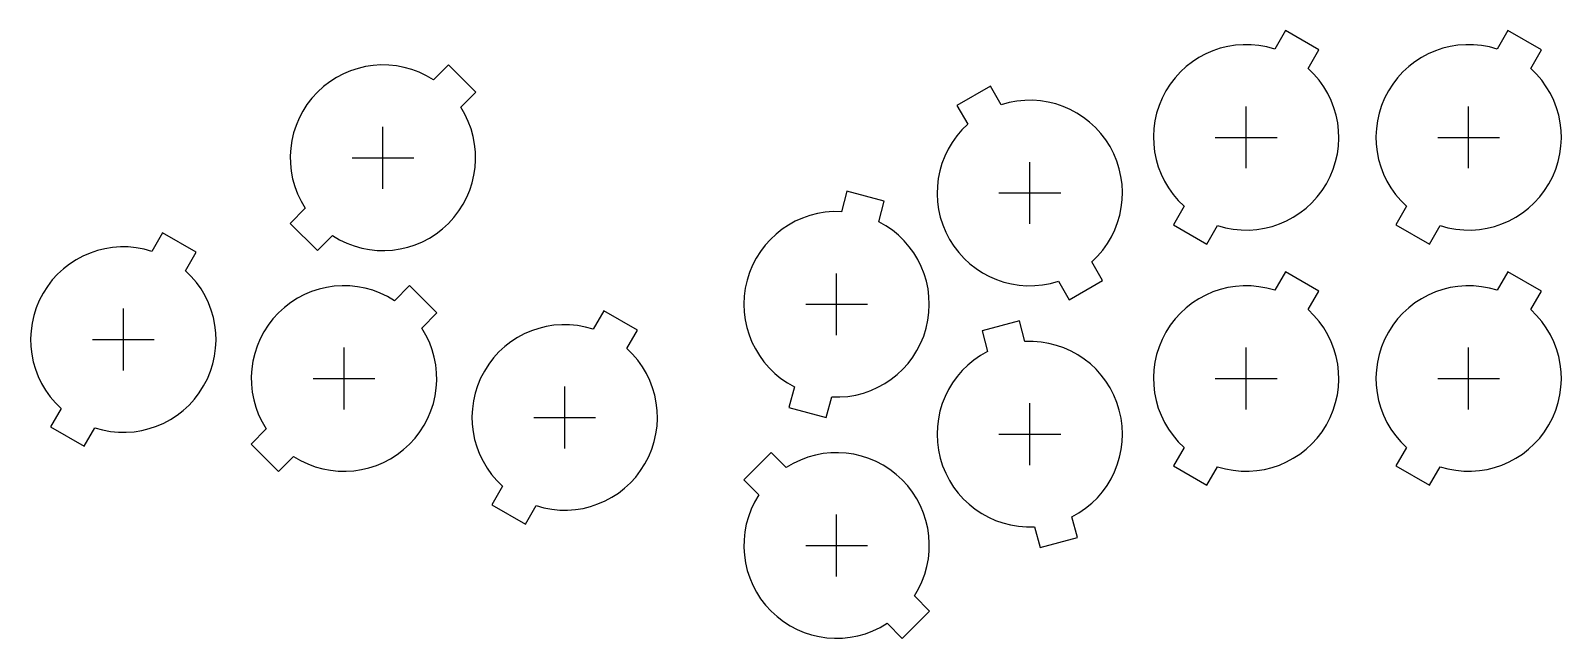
# Model space of a CAD drawing. Header units: millimetres. Extents: x -41 to 158, y -34 to 45.
import ezdxf

# ---------------------------------------------------------------- set-up
doc = ezdxf.new("R2010")
doc.units = ezdxf.units.MM
doc.layers.add('BUTTONS', color=1, linetype='Continuous')
doc.layers.add('REFERENCE', color=8, linetype='Continuous')

msp = doc.modelspace()

# ---------------------------------------------------------------- linework, layer by layer
at = {"layer": 'BUTTONS'}
for points in [[(120.45, 42.61, 0.809427), (108.72, 22.29), (107.33, 19.89), (111.67, 17.39), (113.05, 19.79, 0.809427), (124.78, 40.11), (126.17, 42.51), (121.83, 45.01)], [(149.25, 42.61, 0.809427), (137.52, 22.29), (136.13, 19.89), (140.47, 17.39), (141.85, 19.79, 0.809427), (153.58, 40.11), (154.97, 42.51), (150.63, 45.01)], [(11.57, 38.63, 0.809427), (-5.03, 22.03), (-6.99, 20.07), (-3.45, 16.54), (-1.5, 18.49, 0.809427), (15.1, 35.09), (17.06, 37.04), (13.52, 40.58)], [(80.72, 32.91, 0.809427), (92.45, 12.59), (93.83, 10.19), (98.17, 12.69), (96.78, 15.09, 0.809427), (85.05, 35.41), (83.67, 37.81), (79.33, 35.31)], [(64.37, 21.58, 0.809427), (58.3, -1.09), (57.58, -3.76), (62.41, -5.05), (63.13, -2.38, 0.809427), (69.2, 20.29), (69.92, 22.96), (65.09, 24.25)], [(-24.86, 16.45, 0.809427), (-36.59, -3.88), (-37.97, -6.27), (-33.64, -8.77), (-32.26, -6.38, 0.809427), (-20.53, 13.95), (-19.14, 16.34), (-23.47, 18.84)], [(6.53, 10.07, 0.809427), (-10.07, -6.53), (-12.02, -8.49), (-8.49, -12.02), (-6.53, -10.07, 0.809427), (10.07, 6.53), (12.02, 8.49), (8.49, 12.02)], [(120.45, 11.41, 0.809427), (108.72, -8.91), (107.33, -11.31), (111.67, -13.81), (113.05, -11.41, 0.809427), (124.78, 8.91), (126.17, 11.31), (121.83, 13.81)], [(149.25, 11.41, 0.809427), (137.52, -8.91), (136.13, -11.31), (140.47, -13.81), (141.85, -11.41, 0.809427), (153.58, 8.91), (154.97, 11.31), (150.63, 13.81)], [(32.26, 6.38, 0.809427), (20.53, -13.95), (19.14, -16.34), (23.47, -18.84), (24.86, -16.45, 0.809427), (36.59, 3.88), (37.97, 6.27), (33.64, 8.77)], [(83.3, 3.49, 0.809427), (89.37, -19.18), (90.09, -21.85), (94.92, -20.56), (94.2, -17.89, 0.809427), (88.13, 4.78), (87.41, 7.45), (82.58, 6.16)], [(53.68, -15.07, 0.809427), (70.28, -31.67), (72.24, -33.62), (75.77, -30.09), (73.82, -28.13, 0.809427), (57.22, -11.53), (55.26, -9.58), (51.73, -13.11)]]:
    msp.add_lwpolyline(points, format="xyb", close=True, dxfattribs=at)
at = {"layer": 'REFERENCE'}
for p, q in [((116.75, 27.2), (116.75, 35.2)), ((145.55, 27.2), (145.55, 35.2)), ((5.04, 24.56), (5.04, 32.56)), ((112.75, 31.2), (120.75, 31.2)), ((141.55, 31.2), (149.55, 31.2)), ((1.04, 28.56), (9.04, 28.56)), ((88.75, 20), (88.75, 28)), ((84.75, 24), (92.75, 24)), ((63.75, 5.6), (63.75, 13.6)), ((-28.56, 1.04), (-28.56, 9.04)), ((59.75, 9.6), (67.75, 9.6)), ((-32.56, 5.04), (-24.56, 5.04)), ((0, -4), (0, 4)), ((116.75, -4), (116.75, 4)), ((145.55, -4), (145.55, 4)), ((-4, 0), (4, 0)), ((112.75, 0), (120.75, 0)), ((141.55, 0), (149.55, 0)), ((28.56, -9.04), (28.56, -1.04)), ((88.75, -11.2), (88.75, -3.2)), ((24.56, -5.04), (32.56, -5.04)), ((84.75, -7.2), (92.75, -7.2)), ((63.75, -25.6), (63.75, -17.6)), ((59.75, -21.6), (67.75, -21.6))]:
    msp.add_line(p, q, dxfattribs=at)

doc.saveas('drawing.dxf')
